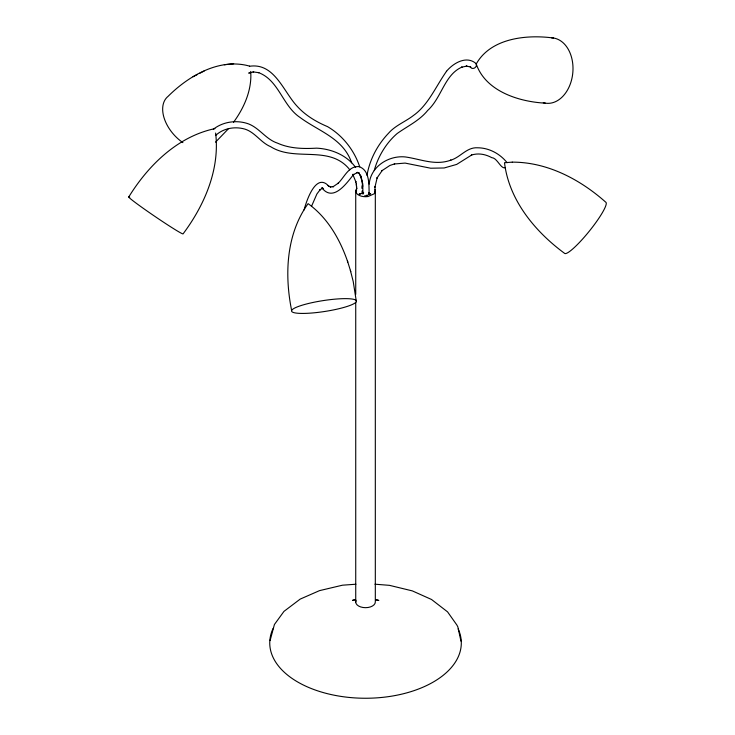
<?xml version="1.0" encoding="UTF-8"?>
<svg xmlns="http://www.w3.org/2000/svg" width="735" height="735" viewBox="0 0 735 735"><rect width="100%" height="100%" fill="white"/><g stroke="black" fill="none" stroke-linecap="round" stroke-linejoin="round"><path stroke-width="1.1" d="M362.98 194.224L362.713 183.842L360.968 176.088L361.188 176.74L358.606 172.826L359.194 173.295L357.302 172.348L358.753 172.716L356.64 172.661L357.375 172.532L353.241 174.765L353.746 174.296C346.846 182.896 333.35 202.667 321.884 187.857L323.179 188.61L321.379 188.436L322.775 187.985L319.707 190.071L320.194 189.621L316.904 193.966L311.456 206.471M369.089 193.856C368.988 184.742 369.779 169.794 358.753 166.579C348.39 165.935 344.246 177.668 337.797 183.612L338.293 183.153L332.817 186.892L333.479 186.561L330.134 186.901L330.842 187.186L328.076 185.578L328.664 186.038C315.784 172.027 306.293 201.454 304.069 209.971M356.42 183.915L356.539 187.581M362.53 183.465L362.465 186.809A3.069 1.801 1.1 0 1 361.785 188.151A3.069 1.773 0 0 0 362.447 187.269M356.475 192.101L356.604 186.754L355.823 181.646L355.951 182.078L352.763 174.314M369.2 184.118C370.578 166.634 388.659 155.214 405.261 156.941C420.585 159.045 435.184 165.935 450.978 160.101L450.518 160.239C460.33 157.547 466.587 147.055 477.566 147.79C489.041 147.79 500.076 153.799 507.113 162.711M367.004 175.343C369.668 159.587 377.468 144.859 388.457 133.32C395.329 125.363 405.38 121.771 413.493 115.45C428.275 104.967 435.736 86.565 446.558 71.231M375.319 191.063L375.319 602.029A9.794 5.659 0 0 1 365.525 607.68A9.794 5.659 0 0 1 355.731 602.029L356.062 600.568M270.085 640.571L274.421 624.502L283.967 611.382L300.192 599.099L319.504 590.637L342.473 585.198L355.915 584.224M374.225 170.557C378.084 156.27 386.509 142.618 397.185 133.513C407.53 126.098 419.483 120.65 427.66 110.48C441.873 97.433 444.473 74.612 462.085 67.041L461.589 67.207L466.909 66.058L466.284 66.04L470.804 67.069L470.189 66.839C472.678 71.203 478.99 65.948 475.37 62.999C465.779 55.511 452.898 63.476 446.411 71.387M128.754 196.971C148.231 165.384 177.576 136.517 214.96 128.616M233.509 122.286C244.176 107.788 252.096 89.762 250.699 71.433M366.535 195.813L367.169 195.115L367.436 195.767L367.013 195.179M228.172 129.038L215.502 142.177M215.732 135.387C222.824 128.68 233.427 126.503 242.826 128.588C254.301 130.858 260.19 142.351 270.664 146.688C294.799 161.966 328.407 144.96 348.684 168.398L349.741 169.849M213.315 129.259C223.164 121.532 237.028 119.667 248.715 123.967C259.648 128.303 266.116 139.448 277.536 143.15C289.792 148.69 303.445 148.883 316.62 148.158C331.467 148.883 346.828 155.158 355.676 167.506M249.615 66.132C219.691 57.624 188.73 75.76 168.076 96.349A32.836 20.773 47.5 0 0 182.886 142.627M505.432 167.644C500.93 169.61 497.375 157.887 491.798 157.657C485.477 154.276 478.632 152.788 471.31 155.085L471.778 154.947L456.683 164.41L444.16 167.975L430.71 168.223L405.077 163.087L394.263 163.988L394.704 163.859L389.89 165.448L381.869 170.75L382.273 170.401L376.936 178.127L377.174 177.659L374.942 187.204L374.969 186.727L375.089 192.129M193.011 76.762L197.577 74.419M199.938 73.197L204.201 71.01M249.275 72.875L248.715 73.142L253.667 71.837L253.088 71.892L258.913 72.71L258.454 72.572C278.978 80.198 282.424 105.739 299.99 117.416C318.577 131.28 343.438 138.281 351.642 162.848M359.048 194.113L360.223 193.81M355.317 599.641L352.469 600.394L355.657 599.641M249.431 66.288C274.431 62.42 283.352 91.599 297.142 106.263C305.466 115.459 316.234 121.872 327.562 126.641C342.703 135.497 354.215 150.206 359.718 166.799M233.666 63.734L224.331 64.754M545.315 103.148C519.002 101.816 485.559 91.278 476.243 63.973C490.815 37.954 526.747 34.38 553.565 38.027M374.933 584.196L389.476 585.345L412.372 590.903L431.528 599.484L447.56 611.86L456.885 625.044L457.841 626.863L460.964 641.131M364.799 195.629L365.571 195.758M375.64 599.705L378.819 600.467L375.916 599.705M347.793 262.064C340.14 239.601 327.691 217.725 308.094 203.65C286.117 234.171 284.408 274.734 291.639 310.464M359.819 174.461L361.859 180.516L362.741 186.341M350.356 270.305L353.213 281.487L356.356 301.58A32.836 5.494 -8.8 0 1 305.595 313.376A32.836 5.494 -8.8 0 1 310.041 303.114A32.836 5.494 -8.8 0 1 356.356 301.58M347.389 260.778L350.779 271.647M215.621 133.044C220.05 169.362 204.449 205.285 183.079 233.868A32.836 1.387 34.2 0 1 152.062 214.464A32.836 1.387 34.2 0 1 129.755 197.219M355.731 191.063L355.731 294.377M355.731 302.416L355.731 602.029M458.171 628.912A95.78 55.3 0 0 1 365.038 698.25A95.78 55.3 0 0 1 273.135 628.37M374.988 189.602A9.794 5.659 0 0 1 374.005 193.893L368.06 196.53A9.794 5.659 0 0 1 357.752 194.509A9.794 5.659 0 0 1 357.045 188.233M368.97 192.552A3.069 1.755 -1.3 0 0 370.752 193.957A3.069 1.773 0 0 1 368.97 192.515M362.135 191.173A3.069 1.773 1.4 0 1 359.663 193.847A3.069 1.773 0 0 0 362.135 191.128M551.526 37.825A32.836 23.474 -84.8 0 1 572.638 74.336A32.836 23.474 -84.8 0 1 543.312 102.698M512.267 162.141L504.504 162.711C508.997 200.26 535.163 231.736 564.746 253.465A32.836 5.255 -51.1 0 0 589.865 230.459A32.836 5.255 -51.1 0 0 605.75 202.189C580.108 179.404 547.263 162.022 512.267 162.141M362.281 186.378A3.069 1.801 1.1 0 0 361.905 185.955A3.069 1.773 0 0 1 362.281 186.35M368.851 194.766A3.069 1.773 0 0 0 368.501 193.002A3.069 1.727 0.5 0 1 368.851 194.766M363.632 192.947A3.069 1.773 0 0 0 363.219 193.342A3.069 1.727 0.5 0 1 363.632 192.965"/></g></svg>
